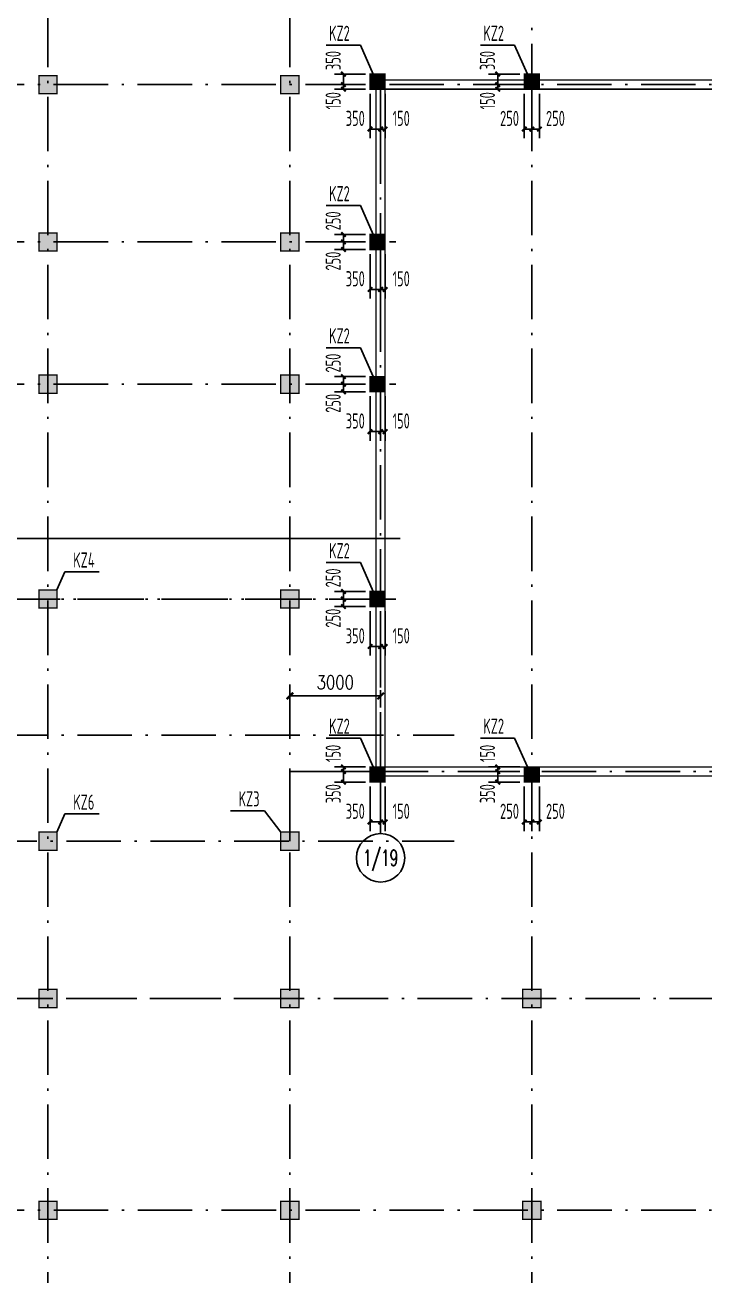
# Model space of a CAD drawing. Extents: x 2468086 to 6957054, y -3413633 to -667223.
# Drawn here: x 5025013 to 5047463, y -1218607 to -1177297 of the extents above; entities that cross this region are included whole.
import ezdxf
from ezdxf.enums import TextEntityAlignment as Align

# ---------------------------------------------------------------- set-up
doc = ezdxf.new("R2010")
doc.units = 0
doc.header["$LTSCALE"] = 100
doc.header["$MEASUREMENT"] = 0
doc.linetypes.add('2', pattern=[18.5, 12, -3, 0.5, -3])
doc.layers.get('0').update_dxf_attribs({"linetype": 'CONTINUOUS'})
doc.layers.get('DEFPOINTS').update_dxf_attribs({"linetype": 'CONTINUOUS'})
for name, color, linetype in [('AXIS', 3, 'CONTINUOUS'), ('AXIS_TEXT', 7, 'CONTINUOUS'), ('HANDRAIL', 3, 'CONTINUOUS'), ('PUB_DIM', 3, 'CONTINUOUS'), ('墙__实线', 3, 'CONTINUOUS'), ('柱', 2, 'CONTINUOUS'), ('柱填充', 43, 'CONTINUOUS'), ('柱编号', 211, 'CONTINUOUS'), ('轴线__尺寸数字', 7, 'CONTINUOUS'), ('轴线__点划线', 252, '2'), ('通风井定位', 145, 'CONTINUOUS')]:
    doc.layers.add(name, color=color, linetype=linetype)
doc.styles.add('_TCH_AXIS', font='COMPLEX', dxfattribs={"bigfont": 'GBCBIG'})
doc.styles.add('DIM_FONT', font='SIMPLEX.shx', dxfattribs={"width": 0.8})
doc.styles.add('GB', font='gbxwxt.shx', dxfattribs={"width": 0.7, "height": 500, "bigfont": 'gbhzfs.shx'})
doc.dimstyles.new('DIMN150', dxfattribs={"dimscale": 1.5, "dimtxt": 300, "dimasz": 100, "dimexe": 250, "dimexo": 300, "dimgap": 150, "dimtad": 1, "dimdec": 0, "dimzin": 0, "dimdsep": 46, "dimtxsty": 'DIM_FONT', "dimblk": 'ARCHTICK', "dimcen": 0.09, "dimclrt": 7, "dimazin": 2, "dimtfac": 1, "dimtdec": 0, "dimtix": 1, "dimtmove": 2, "dimatfit": 3, "dimfxl": 1, "dimtolj": 1, "dimtzin": 0, "dimarcsym": 0})
doc.dimstyles.new('LYSDIM1', dxfattribs={"dimtxt": 375, "dimasz": 1.5, "dimexe": 300, "dimexo": 150, "dimgap": 90, "dimtad": 1, "dimdec": 0, "dimzin": 0, "dimdsep": 46, "dimtxsty": 'GB', "dimblk1": 'JT', "dimblk2": 'JT', "dimsah": 1, "dimcen": 0, "dimclrt": 7, "dimadec": 0, "dimazin": 0, "dimtfac": 1, "dimtdec": 0, "dimtix": 1, "dimtmove": 2, "dimatfit": 3, "dimldrblk": 'JT', "dimfxl": 1, "dimtolj": 1, "dimtzin": 0, "dimarcsym": 0})

# ---------------------------------------------------------------- blocks, each defined once
blk = doc.blocks.new('_ARCHTICK')
at = {"color": 0, "const_width": 0.5}
blk.add_lwpolyline([(-0.71, -0.71), (0.71, 0.71)], dxfattribs=at)
blk = doc.blocks.new('*D2754')
at = {"layer": 'DEFPOINTS', "color": 0, "transparency": 16777216}
for p in [(5033771, -1198828), (5036771, -1198828), (5036771, -1199472)]:
    blk.add_point(p, dxfattribs=at)
at = {"layer": 'PUB_DIM', "color": 0, "lineweight": -2, "transparency": 16777216}
for p, q in [((5033771, -1199278), (5033771, -1199847)), ((5033771, -1199472), (5036771, -1199472)), ((5036771, -1199278), (5036771, -1199847))]:
    blk.add_line(p, q, dxfattribs=at)
at = {"layer": 'PUB_DIM', "color": 0, "lineweight": -2, "transparency": 16777216, "xscale": 150, "yscale": 150, "zscale": 150, "rotation": 180}
blk.add_blockref('_ARCHTICK', (5033771, -1199472), dxfattribs=at)
at = {"layer": 'PUB_DIM', "color": 0, "lineweight": -2, "transparency": 16777216, "xscale": 150, "yscale": 150, "zscale": 150}
blk.add_blockref('_ARCHTICK', (5036771, -1199472), dxfattribs=at)
at = {"layer": 'PUB_DIM', "color": 7, "transparency": 16777216, "insert": (5035271, -1199022), "char_height": 450, "attachment_point": 5, "style": 'DIM_FONT'}
blk.add_mtext('\\A1;3000', dxfattribs=at)
blk = doc.blocks.new('JT')
at = {"layer": '轴线__尺寸数字', "const_width": 45}
blk.add_lwpolyline([(-50, -50), (50, 50)], dxfattribs=at)
blk.add_lwpolyline([(-50, -50), (50, 50)], dxfattribs=at)
blk = doc.blocks.new('*D3175')
at = {"layer": 'DEFPOINTS', "color": 0, "transparency": 16777216}
for p in [(5041521, -1178918), (5040642, -1179268), (5041521, -1179268)]:
    blk.add_point(p, dxfattribs=at)
at = {"layer": '通风井定位', "color": 0, "lineweight": -2, "transparency": 16777216}
for p, q in [((5041371, -1178918), (5040342, -1178918)), ((5040642, -1178919), (5040642, -1179266)), ((5041371, -1179268), (5040342, -1179268))]:
    blk.add_line(p, q, dxfattribs=at)
at = {"layer": '通风井定位', "color": 0, "lineweight": -2, "transparency": 16777216, "xscale": 1.5, "yscale": 1.5, "zscale": 1.5}
for p, rotation in [((5040642, -1178918), 90), ((5040642, -1179268), 270)]:
    blk.add_blockref('JT', p, dxfattribs=dict(at, rotation=rotation))
at = {"layer": '通风井定位', "color": 7, "transparency": 16777216, "insert": (5040302, -1178471), "char_height": 500, "attachment_point": 5, "rotation": 90, "style": 'GB'}
blk.add_mtext('\\A1;350', dxfattribs=at)
blk = doc.blocks.new('*D3176')
at = {"layer": 'DEFPOINTS', "color": 0, "transparency": 16777216}
for p in [(5041521, -1179268), (5040642, -1179418), (5041521, -1179418)]:
    blk.add_point(p, dxfattribs=at)
at = {"layer": '通风井定位', "color": 0, "lineweight": -2, "transparency": 16777216}
for p, q in [((5041371, -1179268), (5040342, -1179268)), ((5040642, -1179266), (5040642, -1179265)), ((5040642, -1179268), (5040642, -1179418)), ((5041371, -1179418), (5040342, -1179418)), ((5040642, -1179419), (5040642, -1179421))]:
    blk.add_line(p, q, dxfattribs=at)
at = {"layer": '通风井定位', "color": 0, "lineweight": -2, "transparency": 16777216, "xscale": 1.5, "yscale": 1.5, "zscale": 1.5}
for p, rotation in [((5040642, -1179268), 270), ((5040642, -1179418), 90)]:
    blk.add_blockref('JT', p, dxfattribs=dict(at, rotation=rotation))
at = {"layer": '通风井定位', "color": 7, "transparency": 16777216, "insert": (5040302, -1179801), "char_height": 500, "attachment_point": 5, "rotation": 90, "style": 'GB'}
blk.add_mtext('\\A1;150', dxfattribs=at)
blk = doc.blocks.new('*D3177')
at = {"layer": 'DEFPOINTS', "color": 0, "transparency": 16777216}
for p in [(5041521, -1179418), (5041771, -1179418), (5041771, -1180736)]:
    blk.add_point(p, dxfattribs=at)
at = {"layer": '通风井定位', "color": 0, "lineweight": -2, "transparency": 16777216}
for p, q in [((5041521, -1179568), (5041521, -1181036)), ((5041771, -1179568), (5041771, -1181036)), ((5041522, -1180736), (5041769, -1180736))]:
    blk.add_line(p, q, dxfattribs=at)
at = {"layer": '通风井定位', "color": 0, "lineweight": -2, "transparency": 16777216, "xscale": 1.5, "yscale": 1.5, "zscale": 1.5, "rotation": 180}
blk.add_blockref('JT', (5041521, -1180736), dxfattribs=at)
at = {"layer": '通风井定位', "color": 0, "lineweight": -2, "transparency": 16777216, "xscale": 1.5, "yscale": 1.5, "zscale": 1.5}
blk.add_blockref('JT', (5041771, -1180736), dxfattribs=at)
at = {"layer": '通风井定位', "color": 7, "transparency": 16777216, "insert": (5041033, -1180383), "char_height": 500, "attachment_point": 5, "style": 'GB'}
blk.add_mtext('\\A1;250', dxfattribs=at)
blk = doc.blocks.new('*D3178')
at = {"layer": 'DEFPOINTS', "color": 0, "transparency": 16777216}
for p in [(5041771, -1179418), (5042021, -1179418), (5041771, -1180736)]:
    blk.add_point(p, dxfattribs=at)
at = {"layer": '通风井定位', "color": 0, "lineweight": -2, "transparency": 16777216}
for p, q in [((5041771, -1179568), (5041771, -1181036)), ((5042021, -1179568), (5042021, -1181036)), ((5042019, -1180736), (5041772, -1180736))]:
    blk.add_line(p, q, dxfattribs=at)
at = {"layer": '通风井定位', "color": 0, "lineweight": -2, "transparency": 16777216, "xscale": 1.5, "yscale": 1.5, "zscale": 1.5, "rotation": 180}
blk.add_blockref('JT', (5041771, -1180736), dxfattribs=at)
at = {"layer": '通风井定位', "color": 0, "lineweight": -2, "transparency": 16777216, "xscale": 1.5, "yscale": 1.5, "zscale": 1.5}
blk.add_blockref('JT', (5042021, -1180736), dxfattribs=at)
at = {"layer": '通风井定位', "color": 7, "transparency": 16777216, "insert": (5042551, -1180383), "char_height": 500, "attachment_point": 5, "style": 'GB'}
blk.add_mtext('\\A1;250', dxfattribs=at)
blk = doc.blocks.new('*D3179')
at = {"layer": 'DEFPOINTS', "color": 0, "transparency": 16777216}
for p in [(5036421, -1178918), (5035542, -1179268), (5036421, -1179268)]:
    blk.add_point(p, dxfattribs=at)
at = {"layer": '通风井定位', "color": 0, "lineweight": -2, "transparency": 16777216}
for p, q in [((5036271, -1178918), (5035242, -1178918)), ((5035542, -1178919), (5035542, -1179266)), ((5036271, -1179268), (5035242, -1179268))]:
    blk.add_line(p, q, dxfattribs=at)
at = {"layer": '通风井定位', "color": 0, "lineweight": -2, "transparency": 16777216, "xscale": 1.5, "yscale": 1.5, "zscale": 1.5}
for p, rotation in [((5035542, -1178918), 90), ((5035542, -1179268), 270)]:
    blk.add_blockref('JT', p, dxfattribs=dict(at, rotation=rotation))
at = {"layer": '通风井定位', "color": 7, "transparency": 16777216, "insert": (5035202, -1178471), "char_height": 500, "attachment_point": 5, "rotation": 90, "style": 'GB'}
blk.add_mtext('\\A1;350', dxfattribs=at)
blk = doc.blocks.new('*D3180')
at = {"layer": 'DEFPOINTS', "color": 0, "transparency": 16777216}
for p in [(5036421, -1179268), (5035542, -1179418), (5036421, -1179418)]:
    blk.add_point(p, dxfattribs=at)
at = {"layer": '通风井定位', "color": 0, "lineweight": -2, "transparency": 16777216}
for p, q in [((5036271, -1179268), (5035242, -1179268)), ((5035542, -1179266), (5035542, -1179265)), ((5035542, -1179268), (5035542, -1179418)), ((5036271, -1179418), (5035242, -1179418)), ((5035542, -1179419), (5035542, -1179421))]:
    blk.add_line(p, q, dxfattribs=at)
at = {"layer": '通风井定位', "color": 0, "lineweight": -2, "transparency": 16777216, "xscale": 1.5, "yscale": 1.5, "zscale": 1.5}
for p, rotation in [((5035542, -1179268), 270), ((5035542, -1179418), 90)]:
    blk.add_blockref('JT', p, dxfattribs=dict(at, rotation=rotation))
at = {"layer": '通风井定位', "color": 7, "transparency": 16777216, "insert": (5035202, -1179801), "char_height": 500, "attachment_point": 5, "rotation": 90, "style": 'GB'}
blk.add_mtext('\\A1;150', dxfattribs=at)
blk = doc.blocks.new('*D3181')
at = {"layer": 'DEFPOINTS', "color": 0, "transparency": 16777216}
for p in [(5036421, -1179418), (5036771, -1179418), (5036771, -1180736)]:
    blk.add_point(p, dxfattribs=at)
at = {"layer": '通风井定位', "color": 0, "lineweight": -2, "transparency": 16777216}
for p, q in [((5036421, -1179568), (5036421, -1181036)), ((5036771, -1179568), (5036771, -1181036)), ((5036422, -1180736), (5036769, -1180736))]:
    blk.add_line(p, q, dxfattribs=at)
at = {"layer": '通风井定位', "color": 0, "lineweight": -2, "transparency": 16777216, "xscale": 1.5, "yscale": 1.5, "zscale": 1.5, "rotation": 180}
blk.add_blockref('JT', (5036421, -1180736), dxfattribs=at)
at = {"layer": '通风井定位', "color": 0, "lineweight": -2, "transparency": 16777216, "xscale": 1.5, "yscale": 1.5, "zscale": 1.5}
blk.add_blockref('JT', (5036771, -1180736), dxfattribs=at)
at = {"layer": '通风井定位', "color": 7, "transparency": 16777216, "insert": (5035933, -1180383), "char_height": 500, "attachment_point": 5, "style": 'GB'}
blk.add_mtext('\\A1;350', dxfattribs=at)
blk = doc.blocks.new('*D3182')
at = {"layer": 'DEFPOINTS', "color": 0, "transparency": 16777216}
for p in [(5036771, -1179418), (5036921, -1179418), (5036771, -1180736)]:
    blk.add_point(p, dxfattribs=at)
at = {"layer": '通风井定位', "color": 0, "lineweight": -2, "transparency": 16777216}
for p, q in [((5036771, -1179568), (5036771, -1181036)), ((5036921, -1179568), (5036921, -1181036)), ((5036769, -1180736), (5036768, -1180736)), ((5036921, -1180736), (5036771, -1180736)), ((5036922, -1180736), (5036924, -1180736))]:
    blk.add_line(p, q, dxfattribs=at)
at = {"layer": '通风井定位', "color": 0, "lineweight": -2, "transparency": 16777216, "xscale": 1.5, "yscale": 1.5, "zscale": 1.5}
blk.add_blockref('JT', (5036771, -1180736), dxfattribs=at)
at = {"layer": '通风井定位', "color": 0, "lineweight": -2, "transparency": 16777216, "xscale": 1.5, "yscale": 1.5, "zscale": 1.5, "rotation": 180}
blk.add_blockref('JT', (5036921, -1180736), dxfattribs=at)
at = {"layer": '通风井定位', "color": 7, "transparency": 16777216, "insert": (5037451, -1180383), "char_height": 500, "attachment_point": 5, "style": 'GB'}
blk.add_mtext('\\A1;150', dxfattribs=at)
blk = doc.blocks.new('*D3183')
at = {"layer": 'DEFPOINTS', "color": 0, "transparency": 16777216}
for p in [(5036421, -1184218), (5035542, -1184468), (5036421, -1184468)]:
    blk.add_point(p, dxfattribs=at)
at = {"layer": '通风井定位', "color": 0, "lineweight": -2, "transparency": 16777216}
for p, q in [((5036271, -1184218), (5035242, -1184218)), ((5035542, -1184219), (5035542, -1184466)), ((5036271, -1184468), (5035242, -1184468))]:
    blk.add_line(p, q, dxfattribs=at)
at = {"layer": '通风井定位', "color": 0, "lineweight": -2, "transparency": 16777216, "xscale": 1.5, "yscale": 1.5, "zscale": 1.5}
for p, rotation in [((5035542, -1184218), 90), ((5035542, -1184468), 270)]:
    blk.add_blockref('JT', p, dxfattribs=dict(at, rotation=rotation))
at = {"layer": '通风井定位', "color": 7, "transparency": 16777216, "insert": (5035202, -1183771), "char_height": 500, "attachment_point": 5, "rotation": 90, "style": 'GB'}
blk.add_mtext('\\A1;250', dxfattribs=at)
blk = doc.blocks.new('*D3184')
at = {"layer": 'DEFPOINTS', "color": 0, "transparency": 16777216}
for p in [(5035542, -1184718), (5036421, -1184468), (5036421, -1184718)]:
    blk.add_point(p, dxfattribs=at)
at = {"layer": '通风井定位', "color": 0, "lineweight": -2, "transparency": 16777216}
for p, q in [((5036271, -1184468), (5035242, -1184468)), ((5036271, -1184718), (5035242, -1184718)), ((5035542, -1184469), (5035542, -1184716))]:
    blk.add_line(p, q, dxfattribs=at)
at = {"layer": '通风井定位', "color": 0, "lineweight": -2, "transparency": 16777216, "xscale": 1.5, "yscale": 1.5, "zscale": 1.5}
for p, rotation in [((5035542, -1184468), 90), ((5035542, -1184718), 270)]:
    blk.add_blockref('JT', p, dxfattribs=dict(at, rotation=rotation))
at = {"layer": '通风井定位', "color": 7, "transparency": 16777216, "insert": (5035202, -1185101), "char_height": 500, "attachment_point": 5, "rotation": 90, "style": 'GB'}
blk.add_mtext('\\A1;250', dxfattribs=at)
blk = doc.blocks.new('*D3185')
at = {"layer": 'DEFPOINTS', "color": 0, "transparency": 16777216}
for p in [(5036421, -1184718), (5036771, -1184718), (5036771, -1186036)]:
    blk.add_point(p, dxfattribs=at)
at = {"layer": '通风井定位', "color": 0, "lineweight": -2, "transparency": 16777216}
for p, q in [((5036421, -1184868), (5036421, -1186336)), ((5036771, -1184868), (5036771, -1186336)), ((5036422, -1186036), (5036769, -1186036))]:
    blk.add_line(p, q, dxfattribs=at)
at = {"layer": '通风井定位', "color": 0, "lineweight": -2, "transparency": 16777216, "xscale": 1.5, "yscale": 1.5, "zscale": 1.5, "rotation": 180}
blk.add_blockref('JT', (5036421, -1186036), dxfattribs=at)
at = {"layer": '通风井定位', "color": 0, "lineweight": -2, "transparency": 16777216, "xscale": 1.5, "yscale": 1.5, "zscale": 1.5}
blk.add_blockref('JT', (5036771, -1186036), dxfattribs=at)
at = {"layer": '通风井定位', "color": 7, "transparency": 16777216, "insert": (5035933, -1185683), "char_height": 500, "attachment_point": 5, "style": 'GB'}
blk.add_mtext('\\A1;350', dxfattribs=at)
blk = doc.blocks.new('*D3186')
at = {"layer": 'DEFPOINTS', "color": 0, "transparency": 16777216}
for p in [(5036771, -1184718), (5036921, -1184718), (5036771, -1186036)]:
    blk.add_point(p, dxfattribs=at)
at = {"layer": '通风井定位', "color": 0, "lineweight": -2, "transparency": 16777216}
for p, q in [((5036771, -1184868), (5036771, -1186336)), ((5036921, -1184868), (5036921, -1186336)), ((5036769, -1186036), (5036768, -1186036)), ((5036921, -1186036), (5036771, -1186036)), ((5036922, -1186036), (5036924, -1186036))]:
    blk.add_line(p, q, dxfattribs=at)
at = {"layer": '通风井定位', "color": 0, "lineweight": -2, "transparency": 16777216, "xscale": 1.5, "yscale": 1.5, "zscale": 1.5}
blk.add_blockref('JT', (5036771, -1186036), dxfattribs=at)
at = {"layer": '通风井定位', "color": 0, "lineweight": -2, "transparency": 16777216, "xscale": 1.5, "yscale": 1.5, "zscale": 1.5, "rotation": 180}
blk.add_blockref('JT', (5036921, -1186036), dxfattribs=at)
at = {"layer": '通风井定位', "color": 7, "transparency": 16777216, "insert": (5037451, -1185683), "char_height": 500, "attachment_point": 5, "style": 'GB'}
blk.add_mtext('\\A1;150', dxfattribs=at)
blk = doc.blocks.new('*D3187')
at = {"layer": 'DEFPOINTS', "color": 0, "transparency": 16777216}
for p in [(5035542, -1189168), (5036421, -1188918), (5036421, -1189168)]:
    blk.add_point(p, dxfattribs=at)
at = {"layer": '通风井定位', "color": 0, "lineweight": -2, "transparency": 16777216}
for p, q in [((5036271, -1188918), (5035242, -1188918)), ((5036271, -1189168), (5035242, -1189168)), ((5035542, -1188919), (5035542, -1189166))]:
    blk.add_line(p, q, dxfattribs=at)
at = {"layer": '通风井定位', "color": 0, "lineweight": -2, "transparency": 16777216, "xscale": 1.5, "yscale": 1.5, "zscale": 1.5}
for p, rotation in [((5035542, -1188918), 90), ((5035542, -1189168), 270)]:
    blk.add_blockref('JT', p, dxfattribs=dict(at, rotation=rotation))
at = {"layer": '通风井定位', "color": 7, "transparency": 16777216, "insert": (5035202, -1188471), "char_height": 500, "attachment_point": 5, "rotation": 90, "style": 'GB'}
blk.add_mtext('\\A1;250', dxfattribs=at)
blk = doc.blocks.new('*D3188')
at = {"layer": 'DEFPOINTS', "color": 0, "transparency": 16777216}
for p in [(5036421, -1189168), (5035542, -1189418), (5036421, -1189418)]:
    blk.add_point(p, dxfattribs=at)
at = {"layer": '通风井定位', "color": 0, "lineweight": -2, "transparency": 16777216}
for p, q in [((5036271, -1189168), (5035242, -1189168)), ((5035542, -1189169), (5035542, -1189416)), ((5036271, -1189418), (5035242, -1189418))]:
    blk.add_line(p, q, dxfattribs=at)
at = {"layer": '通风井定位', "color": 0, "lineweight": -2, "transparency": 16777216, "xscale": 1.5, "yscale": 1.5, "zscale": 1.5}
for p, rotation in [((5035542, -1189168), 90), ((5035542, -1189418), 270)]:
    blk.add_blockref('JT', p, dxfattribs=dict(at, rotation=rotation))
at = {"layer": '通风井定位', "color": 7, "transparency": 16777216, "insert": (5035202, -1189801), "char_height": 500, "attachment_point": 5, "rotation": 90, "style": 'GB'}
blk.add_mtext('\\A1;250', dxfattribs=at)
blk = doc.blocks.new('*D3189')
at = {"layer": 'DEFPOINTS', "color": 0, "transparency": 16777216}
for p in [(5036421, -1189418), (5036771, -1189418), (5036771, -1190736)]:
    blk.add_point(p, dxfattribs=at)
at = {"layer": '通风井定位', "color": 0, "lineweight": -2, "transparency": 16777216}
for p, q in [((5036421, -1189568), (5036421, -1191036)), ((5036771, -1189568), (5036771, -1191036)), ((5036422, -1190736), (5036769, -1190736))]:
    blk.add_line(p, q, dxfattribs=at)
at = {"layer": '通风井定位', "color": 0, "lineweight": -2, "transparency": 16777216, "xscale": 1.5, "yscale": 1.5, "zscale": 1.5, "rotation": 180}
blk.add_blockref('JT', (5036421, -1190736), dxfattribs=at)
at = {"layer": '通风井定位', "color": 0, "lineweight": -2, "transparency": 16777216, "xscale": 1.5, "yscale": 1.5, "zscale": 1.5}
blk.add_blockref('JT', (5036771, -1190736), dxfattribs=at)
at = {"layer": '通风井定位', "color": 7, "transparency": 16777216, "insert": (5035933, -1190383), "char_height": 500, "attachment_point": 5, "style": 'GB'}
blk.add_mtext('\\A1;350', dxfattribs=at)
blk = doc.blocks.new('*D3190')
at = {"layer": 'DEFPOINTS', "color": 0, "transparency": 16777216}
for p in [(5036771, -1189418), (5036921, -1189418), (5036771, -1190736)]:
    blk.add_point(p, dxfattribs=at)
at = {"layer": '通风井定位', "color": 0, "lineweight": -2, "transparency": 16777216}
for p, q in [((5036771, -1189568), (5036771, -1191036)), ((5036921, -1189568), (5036921, -1191036)), ((5036769, -1190736), (5036768, -1190736)), ((5036921, -1190736), (5036771, -1190736)), ((5036922, -1190736), (5036924, -1190736))]:
    blk.add_line(p, q, dxfattribs=at)
at = {"layer": '通风井定位', "color": 0, "lineweight": -2, "transparency": 16777216, "xscale": 1.5, "yscale": 1.5, "zscale": 1.5}
blk.add_blockref('JT', (5036771, -1190736), dxfattribs=at)
at = {"layer": '通风井定位', "color": 0, "lineweight": -2, "transparency": 16777216, "xscale": 1.5, "yscale": 1.5, "zscale": 1.5, "rotation": 180}
blk.add_blockref('JT', (5036921, -1190736), dxfattribs=at)
at = {"layer": '通风井定位', "color": 7, "transparency": 16777216, "insert": (5037451, -1190383), "char_height": 500, "attachment_point": 5, "style": 'GB'}
blk.add_mtext('\\A1;150', dxfattribs=at)
blk = doc.blocks.new('*D3191')
at = {"layer": 'DEFPOINTS', "color": 0, "transparency": 16777216}
for p in [(5035542, -1196268), (5036421, -1196018), (5036421, -1196268)]:
    blk.add_point(p, dxfattribs=at)
at = {"layer": '通风井定位', "color": 0, "lineweight": -2, "transparency": 16777216}
for p, q in [((5036271, -1196018), (5035242, -1196018)), ((5036271, -1196268), (5035242, -1196268)), ((5035542, -1196019), (5035542, -1196266))]:
    blk.add_line(p, q, dxfattribs=at)
at = {"layer": '通风井定位', "color": 0, "lineweight": -2, "transparency": 16777216, "xscale": 1.5, "yscale": 1.5, "zscale": 1.5}
for p, rotation in [((5035542, -1196018), 90), ((5035542, -1196268), 270)]:
    blk.add_blockref('JT', p, dxfattribs=dict(at, rotation=rotation))
at = {"layer": '通风井定位', "color": 7, "transparency": 16777216, "insert": (5035202, -1195571), "char_height": 500, "attachment_point": 5, "rotation": 90, "style": 'GB'}
blk.add_mtext('\\A1;250', dxfattribs=at)
blk = doc.blocks.new('*D3192')
at = {"layer": 'DEFPOINTS', "color": 0, "transparency": 16777216}
for p in [(5036421, -1196268), (5035542, -1196518), (5036421, -1196518)]:
    blk.add_point(p, dxfattribs=at)
at = {"layer": '通风井定位', "color": 0, "lineweight": -2, "transparency": 16777216}
for p, q in [((5036271, -1196268), (5035242, -1196268)), ((5035542, -1196269), (5035542, -1196516)), ((5036271, -1196518), (5035242, -1196518))]:
    blk.add_line(p, q, dxfattribs=at)
at = {"layer": '通风井定位', "color": 0, "lineweight": -2, "transparency": 16777216, "xscale": 1.5, "yscale": 1.5, "zscale": 1.5}
for p, rotation in [((5035542, -1196268), 90), ((5035542, -1196518), 270)]:
    blk.add_blockref('JT', p, dxfattribs=dict(at, rotation=rotation))
at = {"layer": '通风井定位', "color": 7, "transparency": 16777216, "insert": (5035202, -1196901), "char_height": 500, "attachment_point": 5, "rotation": 90, "style": 'GB'}
blk.add_mtext('\\A1;250', dxfattribs=at)
blk = doc.blocks.new('*D3193')
at = {"layer": 'DEFPOINTS', "color": 0, "transparency": 16777216}
for p in [(5036421, -1196518), (5036771, -1196518), (5036771, -1197836)]:
    blk.add_point(p, dxfattribs=at)
at = {"layer": '通风井定位', "color": 0, "lineweight": -2, "transparency": 16777216}
for p, q in [((5036421, -1196668), (5036421, -1198136)), ((5036771, -1196668), (5036771, -1198136)), ((5036422, -1197836), (5036769, -1197836))]:
    blk.add_line(p, q, dxfattribs=at)
at = {"layer": '通风井定位', "color": 0, "lineweight": -2, "transparency": 16777216, "xscale": 1.5, "yscale": 1.5, "zscale": 1.5, "rotation": 180}
blk.add_blockref('JT', (5036421, -1197836), dxfattribs=at)
at = {"layer": '通风井定位', "color": 0, "lineweight": -2, "transparency": 16777216, "xscale": 1.5, "yscale": 1.5, "zscale": 1.5}
blk.add_blockref('JT', (5036771, -1197836), dxfattribs=at)
at = {"layer": '通风井定位', "color": 7, "transparency": 16777216, "insert": (5035933, -1197483), "char_height": 500, "attachment_point": 5, "style": 'GB'}
blk.add_mtext('\\A1;350', dxfattribs=at)
blk = doc.blocks.new('*D3194')
at = {"layer": 'DEFPOINTS', "color": 0, "transparency": 16777216}
for p in [(5036771, -1196518), (5036921, -1196518), (5036771, -1197836)]:
    blk.add_point(p, dxfattribs=at)
at = {"layer": '通风井定位', "color": 0, "lineweight": -2, "transparency": 16777216}
for p, q in [((5036771, -1196668), (5036771, -1198136)), ((5036921, -1196668), (5036921, -1198136)), ((5036769, -1197836), (5036768, -1197836)), ((5036921, -1197836), (5036771, -1197836)), ((5036922, -1197836), (5036924, -1197836))]:
    blk.add_line(p, q, dxfattribs=at)
at = {"layer": '通风井定位', "color": 0, "lineweight": -2, "transparency": 16777216, "xscale": 1.5, "yscale": 1.5, "zscale": 1.5}
blk.add_blockref('JT', (5036771, -1197836), dxfattribs=at)
at = {"layer": '通风井定位', "color": 0, "lineweight": -2, "transparency": 16777216, "xscale": 1.5, "yscale": 1.5, "zscale": 1.5, "rotation": 180}
blk.add_blockref('JT', (5036921, -1197836), dxfattribs=at)
at = {"layer": '通风井定位', "color": 7, "transparency": 16777216, "insert": (5037451, -1197483), "char_height": 500, "attachment_point": 5, "style": 'GB'}
blk.add_mtext('\\A1;150', dxfattribs=at)
blk = doc.blocks.new('*D3195')
at = {"layer": 'DEFPOINTS', "color": 0, "transparency": 16777216}
for p in [(5040642, -1201968), (5041521, -1201818), (5041521, -1201968)]:
    blk.add_point(p, dxfattribs=at)
at = {"layer": '通风井定位', "color": 0, "lineweight": -2, "transparency": 16777216}
for p, q in [((5041371, -1201818), (5040342, -1201818)), ((5041371, -1201968), (5040342, -1201968)), ((5040642, -1201816), (5040642, -1201815)), ((5040642, -1201818), (5040642, -1201968)), ((5040642, -1201969), (5040642, -1201971))]:
    blk.add_line(p, q, dxfattribs=at)
at = {"layer": '通风井定位', "color": 0, "lineweight": -2, "transparency": 16777216, "xscale": 1.5, "yscale": 1.5, "zscale": 1.5}
for p, rotation in [((5040642, -1201818), 270), ((5040642, -1201968), 90)]:
    blk.add_blockref('JT', p, dxfattribs=dict(at, rotation=rotation))
at = {"layer": '通风井定位', "color": 7, "transparency": 16777216, "insert": (5040302, -1201370), "char_height": 500, "attachment_point": 5, "rotation": 90, "style": 'GB'}
blk.add_mtext('\\A1;150', dxfattribs=at)
blk = doc.blocks.new('*D3196')
at = {"layer": 'DEFPOINTS', "color": 0, "transparency": 16777216}
for p in [(5041521, -1201968), (5040642, -1202318), (5041521, -1202318)]:
    blk.add_point(p, dxfattribs=at)
at = {"layer": '通风井定位', "color": 0, "lineweight": -2, "transparency": 16777216}
for p, q in [((5041371, -1201968), (5040342, -1201968)), ((5040642, -1201969), (5040642, -1202316)), ((5041371, -1202318), (5040342, -1202318))]:
    blk.add_line(p, q, dxfattribs=at)
at = {"layer": '通风井定位', "color": 0, "lineweight": -2, "transparency": 16777216, "xscale": 1.5, "yscale": 1.5, "zscale": 1.5}
for p, rotation in [((5040642, -1201968), 90), ((5040642, -1202318), 270)]:
    blk.add_blockref('JT', p, dxfattribs=dict(at, rotation=rotation))
at = {"layer": '通风井定位', "color": 7, "transparency": 16777216, "insert": (5040302, -1202701), "char_height": 500, "attachment_point": 5, "rotation": 90, "style": 'GB'}
blk.add_mtext('\\A1;350', dxfattribs=at)
blk = doc.blocks.new('*D3197')
at = {"layer": 'DEFPOINTS', "color": 0, "transparency": 16777216}
for p in [(5041521, -1202318), (5041771, -1202318), (5041771, -1203636)]:
    blk.add_point(p, dxfattribs=at)
at = {"layer": '通风井定位', "color": 0, "lineweight": -2, "transparency": 16777216}
for p, q in [((5041521, -1202468), (5041521, -1203936)), ((5041771, -1202468), (5041771, -1203936)), ((5041522, -1203636), (5041769, -1203636))]:
    blk.add_line(p, q, dxfattribs=at)
at = {"layer": '通风井定位', "color": 0, "lineweight": -2, "transparency": 16777216, "xscale": 1.5, "yscale": 1.5, "zscale": 1.5, "rotation": 180}
blk.add_blockref('JT', (5041521, -1203636), dxfattribs=at)
at = {"layer": '通风井定位', "color": 0, "lineweight": -2, "transparency": 16777216, "xscale": 1.5, "yscale": 1.5, "zscale": 1.5}
blk.add_blockref('JT', (5041771, -1203636), dxfattribs=at)
at = {"layer": '通风井定位', "color": 7, "transparency": 16777216, "insert": (5041033, -1203282), "char_height": 500, "attachment_point": 5, "style": 'GB'}
blk.add_mtext('\\A1;250', dxfattribs=at)
blk = doc.blocks.new('*D3198')
at = {"layer": 'DEFPOINTS', "color": 0, "transparency": 16777216}
for p in [(5041771, -1202318), (5042021, -1202318), (5041771, -1203636)]:
    blk.add_point(p, dxfattribs=at)
at = {"layer": '通风井定位', "color": 0, "lineweight": -2, "transparency": 16777216}
for p, q in [((5041771, -1202468), (5041771, -1203936)), ((5042021, -1202468), (5042021, -1203936)), ((5042019, -1203636), (5041772, -1203636))]:
    blk.add_line(p, q, dxfattribs=at)
at = {"layer": '通风井定位', "color": 0, "lineweight": -2, "transparency": 16777216, "xscale": 1.5, "yscale": 1.5, "zscale": 1.5, "rotation": 180}
blk.add_blockref('JT', (5041771, -1203636), dxfattribs=at)
at = {"layer": '通风井定位', "color": 0, "lineweight": -2, "transparency": 16777216, "xscale": 1.5, "yscale": 1.5, "zscale": 1.5}
blk.add_blockref('JT', (5042021, -1203636), dxfattribs=at)
at = {"layer": '通风井定位', "color": 7, "transparency": 16777216, "insert": (5042551, -1203282), "char_height": 500, "attachment_point": 5, "style": 'GB'}
blk.add_mtext('\\A1;250', dxfattribs=at)
blk = doc.blocks.new('*D3199')
at = {"layer": 'DEFPOINTS', "color": 0, "transparency": 16777216}
for p in [(5035542, -1201968), (5036421, -1201818), (5036421, -1201968)]:
    blk.add_point(p, dxfattribs=at)
at = {"layer": '通风井定位', "color": 0, "lineweight": -2, "transparency": 16777216}
for p, q in [((5036271, -1201818), (5035242, -1201818)), ((5036271, -1201968), (5035242, -1201968)), ((5035542, -1201816), (5035542, -1201815)), ((5035542, -1201818), (5035542, -1201968)), ((5035542, -1201969), (5035542, -1201971))]:
    blk.add_line(p, q, dxfattribs=at)
at = {"layer": '通风井定位', "color": 0, "lineweight": -2, "transparency": 16777216, "xscale": 1.5, "yscale": 1.5, "zscale": 1.5}
for p, rotation in [((5035542, -1201818), 270), ((5035542, -1201968), 90)]:
    blk.add_blockref('JT', p, dxfattribs=dict(at, rotation=rotation))
at = {"layer": '通风井定位', "color": 7, "transparency": 16777216, "insert": (5035202, -1201370), "char_height": 500, "attachment_point": 5, "rotation": 90, "style": 'GB'}
blk.add_mtext('\\A1;150', dxfattribs=at)
blk = doc.blocks.new('*D3200')
at = {"layer": 'DEFPOINTS', "color": 0, "transparency": 16777216}
for p in [(5036421, -1201968), (5035542, -1202318), (5036421, -1202318)]:
    blk.add_point(p, dxfattribs=at)
at = {"layer": '通风井定位', "color": 0, "lineweight": -2, "transparency": 16777216}
for p, q in [((5036271, -1201968), (5035242, -1201968)), ((5035542, -1201969), (5035542, -1202316)), ((5036271, -1202318), (5035242, -1202318))]:
    blk.add_line(p, q, dxfattribs=at)
at = {"layer": '通风井定位', "color": 0, "lineweight": -2, "transparency": 16777216, "xscale": 1.5, "yscale": 1.5, "zscale": 1.5}
for p, rotation in [((5035542, -1201968), 90), ((5035542, -1202318), 270)]:
    blk.add_blockref('JT', p, dxfattribs=dict(at, rotation=rotation))
at = {"layer": '通风井定位', "color": 7, "transparency": 16777216, "insert": (5035202, -1202701), "char_height": 500, "attachment_point": 5, "rotation": 90, "style": 'GB'}
blk.add_mtext('\\A1;350', dxfattribs=at)
blk = doc.blocks.new('*D3201')
at = {"layer": 'DEFPOINTS', "color": 0, "transparency": 16777216}
for p in [(5036421, -1202318), (5036771, -1202318), (5036771, -1203636)]:
    blk.add_point(p, dxfattribs=at)
at = {"layer": '通风井定位', "color": 0, "lineweight": -2, "transparency": 16777216}
for p, q in [((5036421, -1202468), (5036421, -1203936)), ((5036771, -1202468), (5036771, -1203936)), ((5036422, -1203636), (5036769, -1203636))]:
    blk.add_line(p, q, dxfattribs=at)
at = {"layer": '通风井定位', "color": 0, "lineweight": -2, "transparency": 16777216, "xscale": 1.5, "yscale": 1.5, "zscale": 1.5, "rotation": 180}
blk.add_blockref('JT', (5036421, -1203636), dxfattribs=at)
at = {"layer": '通风井定位', "color": 0, "lineweight": -2, "transparency": 16777216, "xscale": 1.5, "yscale": 1.5, "zscale": 1.5}
blk.add_blockref('JT', (5036771, -1203636), dxfattribs=at)
at = {"layer": '通风井定位', "color": 7, "transparency": 16777216, "insert": (5035933, -1203282), "char_height": 500, "attachment_point": 5, "style": 'GB'}
blk.add_mtext('\\A1;350', dxfattribs=at)
blk = doc.blocks.new('*D3202')
at = {"layer": 'DEFPOINTS', "color": 0, "transparency": 16777216}
for p in [(5036771, -1202318), (5036921, -1202318), (5036771, -1203636)]:
    blk.add_point(p, dxfattribs=at)
at = {"layer": '通风井定位', "color": 0, "lineweight": -2, "transparency": 16777216}
for p, q in [((5036771, -1202468), (5036771, -1203936)), ((5036921, -1202468), (5036921, -1203936)), ((5036769, -1203636), (5036768, -1203636)), ((5036921, -1203636), (5036771, -1203636)), ((5036922, -1203636), (5036924, -1203636))]:
    blk.add_line(p, q, dxfattribs=at)
at = {"layer": '通风井定位', "color": 0, "lineweight": -2, "transparency": 16777216, "xscale": 1.5, "yscale": 1.5, "zscale": 1.5}
blk.add_blockref('JT', (5036771, -1203636), dxfattribs=at)
at = {"layer": '通风井定位', "color": 0, "lineweight": -2, "transparency": 16777216, "xscale": 1.5, "yscale": 1.5, "zscale": 1.5, "rotation": 180}
blk.add_blockref('JT', (5036921, -1203636), dxfattribs=at)
at = {"layer": '通风井定位', "color": 7, "transparency": 16777216, "insert": (5037451, -1203282), "char_height": 500, "attachment_point": 5, "style": 'GB'}
blk.add_mtext('\\A1;150', dxfattribs=at)

msp = doc.modelspace()

# ---------------------------------------------------------------- hatches: boundary and pattern name
at = {"layer": '柱填充'}
for points in [[(5025470.8, -1178967.8), (5025470.8, -1179567.8), (5026070.8, -1179567.8), (5026070.8, -1178967.8)], [(5033470.8, -1178967.8), (5033470.8, -1179567.8), (5034070.8, -1179567.8), (5034070.8, -1178967.8)], [(5036420.8, -1178917.8), (5036420.8, -1179417.8), (5036920.8, -1179417.8), (5036920.8, -1178917.8)], [(5041520.8, -1178917.8), (5041520.8, -1179417.8), (5042020.8, -1179417.8), (5042020.8, -1178917.8)], [(5025470.8, -1184167.8), (5025470.8, -1184767.8), (5026070.8, -1184767.8), (5026070.8, -1184167.8)], [(5033470.8, -1184167.8), (5033470.8, -1184767.8), (5034070.8, -1184767.8), (5034070.8, -1184167.8)], [(5036420.8, -1184217.8), (5036420.8, -1184717.8), (5036920.8, -1184717.8), (5036920.8, -1184217.8)], [(5025470.8, -1188867.8), (5025470.8, -1189467.8), (5026070.8, -1189467.8), (5026070.8, -1188867.8)], [(5033470.8, -1188867.8), (5033470.8, -1189467.8), (5034070.8, -1189467.8), (5034070.8, -1188867.8)], [(5036420.8, -1188917.8), (5036420.8, -1189417.8), (5036920.8, -1189417.8), (5036920.8, -1188917.8)], [(5025470.8, -1195967.8), (5025470.8, -1196567.8), (5026070.8, -1196567.8), (5026070.8, -1195967.8)], [(5033470.8, -1195967.8), (5033470.8, -1196567.8), (5034070.8, -1196567.8), (5034070.8, -1195967.8)], [(5033470.8, -1195967.8), (5033470.8, -1196567.8), (5034070.8, -1196567.8), (5034070.8, -1195967.8)], [(5036420.8, -1196017.8), (5036420.8, -1196517.8), (5036920.8, -1196517.8), (5036920.8, -1196017.8)], [(5036420.8, -1201817.6), (5036420.8, -1202317.6), (5036920.8, -1202317.6), (5036920.8, -1201817.6)], [(5041520.8, -1201817.6), (5041520.8, -1202317.6), (5042020.8, -1202317.6), (5042020.8, -1201817.6)], [(5025470.8, -1203967.8), (5025470.8, -1204567.8), (5026070.8, -1204567.8), (5026070.8, -1203967.8)], [(5033470.8, -1203967.8), (5033470.8, -1204567.8), (5034070.8, -1204567.8), (5034070.8, -1203967.8)], [(5025470.8, -1209167.6), (5025470.8, -1209767.6), (5026070.8, -1209767.6), (5026070.8, -1209167.6)], [(5033470.8, -1209167.6), (5033470.8, -1209767.6), (5034070.8, -1209767.6), (5034070.8, -1209167.6)], [(5041470.8, -1209167.6), (5041470.8, -1209767.6), (5042070.8, -1209767.6), (5042070.8, -1209167.6)], [(5025470.8, -1216167.6), (5025470.8, -1216767.6), (5026070.8, -1216767.6), (5026070.8, -1216167.6)], [(5033470.8, -1216167.6), (5033470.8, -1216767.6), (5034070.8, -1216767.6), (5034070.8, -1216167.6)], [(5041470.8, -1216167.6), (5041470.8, -1216767.6), (5042070.8, -1216767.6), (5042070.8, -1216167.6)]]:
    msp.add_hatch(color=256, dxfattribs=at).paths.add_polyline_path(points)

# ---------------------------------------------------------------- linework, layer by layer
at = {"layer": 'AXIS'}
msp.add_line((5036770.8, -1200003.9), (5036770.8, -1204021.4), dxfattribs=at)
msp.add_circle((5036770.8, -1204821.4), 800, dxfattribs=at)
at = {"layer": 'HANDRAIL', "ltscale": 500}
for p, q in [((5017770.8, -1194267.8), (5036785.7, -1194267.8)), ((5036620.8, -1194267.8), (5017770.8, -1194267.8)), ((5037420.8, -1194267.8), (5017770.8, -1194267.8)), ((5036785.7, -1194267.8), (5036770.8, -1194267.8)), ((5036785.7, -1194267.8), (5036770.8, -1194267.8)), ((5033770.8, -1204267.8), (5033770.8, -1201967.7)), ((5033770.8, -1201967.7), (5036785.7, -1201967.7)), ((5033770.8, -1204267.8), (5033770.8, -1201967.7)), ((5033770.8, -1201967.7), (5036785.7, -1201967.7)), ((5033770.8, -1204267.8), (5033770.8, -1201967.7)), ((5033770.8, -1201967.7), (5036785.7, -1201967.7))]:
    msp.add_line(p, q, dxfattribs=at)
at = {"layer": '墙__实线', "color": 94, "const_width": 45}
for points in [[(5036620.8, -1184217.8), (5036620.8, -1179417.8)], [(5036920.8, -1179117.8), (5041520.8, -1179117.8)], [(5036920.8, -1179417.8), (5041520.8, -1179417.8)], [(5036920.8, -1184217.8), (5036920.8, -1179417.8)], [(5042020.8, -1179117.8), (5049770.8, -1179117.8)], [(5042020.8, -1179417.8), (5048435.6, -1179417.8)], [(5036620.8, -1188917.8), (5036620.8, -1184717.8)], [(5036920.8, -1188917.8), (5036920.8, -1184717.8)], [(5036620.8, -1196017.8), (5036620.8, -1189417.8)], [(5036920.8, -1196017.8), (5036920.8, -1189417.8)], [(5036620.8, -1201817.6), (5036620.8, -1196517.8)], [(5036920.8, -1201817.6), (5036920.8, -1196517.8)], [(5036920.8, -1201817.6), (5041520.8, -1201817.6)], [(5036920.8, -1202117.6), (5041520.8, -1202117.6)], [(5042020.8, -1201817.6), (5049520.8, -1201817.6)], [(5042020.8, -1202117.6), (5049520.8, -1202117.6)]]:
    msp.add_lwpolyline(points, dxfattribs=at)
at = {"layer": '柱', "const_width": 45}
for points in [[(5025470.8, -1178967.8), (5025470.8, -1179567.8), (5026070.8, -1179567.8), (5026070.8, -1178967.8), (5025470.8, -1178967.8)], [(5033470.8, -1178967.8), (5033470.8, -1179567.8), (5034070.8, -1179567.8), (5034070.8, -1178967.8), (5033470.8, -1178967.8)], [(5036420.8, -1178917.8), (5036420.8, -1179417.8), (5036920.8, -1179417.8), (5036920.8, -1178917.8), (5036420.8, -1178917.8)], [(5041520.8, -1178917.8), (5041520.8, -1179417.8), (5042020.8, -1179417.8), (5042020.8, -1178917.8), (5041520.8, -1178917.8)], [(5025470.8, -1184167.8), (5025470.8, -1184767.8), (5026070.8, -1184767.8), (5026070.8, -1184167.8), (5025470.8, -1184167.8)], [(5033470.8, -1184167.8), (5033470.8, -1184767.8), (5034070.8, -1184767.8), (5034070.8, -1184167.8), (5033470.8, -1184167.8)], [(5036420.8, -1184217.8), (5036420.8, -1184717.8), (5036920.8, -1184717.8), (5036920.8, -1184217.8), (5036420.8, -1184217.8)], [(5025470.8, -1188867.8), (5025470.8, -1189467.8), (5026070.8, -1189467.8), (5026070.8, -1188867.8), (5025470.8, -1188867.8)], [(5033470.8, -1188867.8), (5033470.8, -1189467.8), (5034070.8, -1189467.8), (5034070.8, -1188867.8), (5033470.8, -1188867.8)], [(5036420.8, -1188917.8), (5036420.8, -1189417.8), (5036920.8, -1189417.8), (5036920.8, -1188917.8), (5036420.8, -1188917.8)], [(5025470.8, -1195967.8), (5025470.8, -1196567.8), (5026070.8, -1196567.8), (5026070.8, -1195967.8), (5025470.8, -1195967.8)], [(5033470.8, -1195967.8), (5033470.8, -1196567.8), (5034070.8, -1196567.8), (5034070.8, -1195967.8), (5033470.8, -1195967.8)], [(5033470.8, -1195967.8), (5033470.8, -1196567.8), (5034070.8, -1196567.8), (5034070.8, -1195967.8), (5033470.8, -1195967.8)], [(5036420.8, -1196017.8), (5036420.8, -1196517.8), (5036920.8, -1196517.8), (5036920.8, -1196017.8), (5036420.8, -1196017.8)], [(5036420.8, -1201817.6), (5036420.8, -1202317.6), (5036920.8, -1202317.6), (5036920.8, -1201817.6), (5036420.8, -1201817.6)], [(5041520.8, -1201817.6), (5041520.8, -1202317.6), (5042020.8, -1202317.6), (5042020.8, -1201817.6), (5041520.8, -1201817.6)], [(5025470.8, -1203967.8), (5025470.8, -1204567.8), (5026070.8, -1204567.8), (5026070.8, -1203967.8), (5025470.8, -1203967.8)], [(5033470.8, -1203967.8), (5033470.8, -1204567.8), (5034070.8, -1204567.8), (5034070.8, -1203967.8), (5033470.8, -1203967.8)], [(5025470.8, -1209167.6), (5025470.8, -1209767.6), (5026070.8, -1209767.6), (5026070.8, -1209167.6), (5025470.8, -1209167.6)], [(5033470.8, -1209167.6), (5033470.8, -1209767.6), (5034070.8, -1209767.6), (5034070.8, -1209167.6), (5033470.8, -1209167.6)], [(5041470.8, -1209167.6), (5041470.8, -1209767.6), (5042070.8, -1209767.6), (5042070.8, -1209167.6), (5041470.8, -1209167.6)], [(5025470.8, -1216167.6), (5025470.8, -1216767.6), (5026070.8, -1216767.6), (5026070.8, -1216167.6), (5025470.8, -1216167.6)], [(5033470.8, -1216167.6), (5033470.8, -1216767.6), (5034070.8, -1216767.6), (5034070.8, -1216167.6), (5033470.8, -1216167.6)], [(5041470.8, -1216167.6), (5041470.8, -1216767.6), (5042070.8, -1216767.6), (5042070.8, -1216167.6), (5041470.8, -1216167.6)]]:
    msp.add_lwpolyline(points, dxfattribs=at)
at = {"layer": '柱编号'}
for p, q in [((5036100.7, -1177963.5), (5034968.5, -1177963.5)), ((5036523.4, -1178917.8), (5036100.7, -1177963.5)), ((5041200.7, -1177963.5), (5040068.5, -1177963.5)), ((5041623.4, -1178917.8), (5041200.7, -1177963.5)), ((5036100.7, -1183263.5), (5034968.5, -1183263.5)), ((5036523.4, -1184217.8), (5036100.7, -1183263.5)), ((5036100.7, -1187963.5), (5034968.5, -1187963.5)), ((5036523.4, -1188917.8), (5036100.7, -1187963.5)), ((5036100.7, -1195063.5), (5034968.5, -1195063.5)), ((5036523.4, -1196017.8), (5036100.7, -1195063.5)), ((5026070.8, -1195967.8), (5026334.9, -1195371.6)), ((5026334.9, -1195371.6), (5027467.1, -1195371.6)), ((5036100.7, -1200863.3), (5034968.5, -1200863.3)), ((5036523.4, -1201817.6), (5036100.7, -1200863.3)), ((5041200.7, -1200863.3), (5040068.5, -1200863.3)), ((5041623.4, -1201817.6), (5041200.7, -1200863.3)), ((5031802.3, -1203265.1), (5032934.5, -1203265.1)), ((5032934.5, -1203265.1), (5033470.8, -1203967.8)), ((5026070.8, -1203967.8), (5026334.9, -1203371.6)), ((5026334.9, -1203371.6), (5027467.1, -1203371.6))]:
    msp.add_line(p, q, dxfattribs=at)
at = {"layer": '轴线__点划线', "ltscale": 1.5}
for p, q in [((5041770.8, -1179717.9), (5041770.8, -1131267.8)), ((5025770.8, -1236967.6), (5025770.8, -1156267.8)), ((5033770.8, -1236967.6), (5033770.8, -1156267.8)), ((4923285.1, -1179267.8), (5210016.5, -1179267.8)), ((5036770.8, -1201967.6), (5036770.8, -1179267.8)), ((5041770.8, -1236967.6), (5041770.8, -1179267.8)), ((4923285.1, -1184467.8), (5037270.8, -1184467.8)), ((4923285.1, -1189167.8), (5037270.8, -1189167.8)), ((5037270.8, -1196267.8), (4923285.1, -1196267.8)), ((5001770.8, -1196267.8), (5037270.8, -1196267.8)), ((5001770.8, -1200767.8), (5039204.7, -1200767.8)), ((5033770.8, -1201967.6), (5210016.5, -1201967.6)), ((4926484, -1204267.8), (5039204.7, -1204267.8)), ((4926484, -1209467.6), (5033770.8, -1209467.6)), ((4929770.8, -1209467.6), (5210016.5, -1209467.6)), ((4923288.4, -1216467.6), (5210016.5, -1216467.6))]:
    msp.add_line(p, q, dxfattribs=at)

# ---------------------------------------------------------------- texts
at = {"layer": 'AXIS_TEXT', "style": '_TCH_AXIS', "width": 0.715909}
msp.add_text('1/19', height=519.86, dxfattribs=at).set_placement((5036186, -1205081.3), (5037355.6, -1205081.3), align=Align.FIT)
at = {"layer": '柱编号', "style": 'GB', "width": 0.7}
for s, p in [('KZ2', (5035066.7, -1177820.2)), ('KZ2', (5040166.7, -1177820.2)), ('KZ2', (5035066.7, -1183120.2)), ('KZ2', (5035066.7, -1187820.2)), ('KZ2', (5035066.7, -1194920.2)), ('KZ4', (5026608.1, -1195228.2)), ('KZ2', (5035066.7, -1200720)), ('KZ2', (5040166.7, -1200720)), ('KZ6', (5026608.1, -1203228.3)), ('KZ3', (5032075.5, -1203121.7))]:
    msp.add_text(s, height=500, dxfattribs=at).set_placement(p)

# ---------------------------------------------------------------- dimensions: what is measured, and where the dimension line sits
at = {"layer": 'PUB_DIM'}
dim = msp.add_aligned_dim(p1=(5033770.8, -1198828.3), p2=(5036770.8, -1198828.3), distance=-644.1, dimstyle='DIMN150', dxfattribs=at)
dim.commit()
dim.dimension.update_dxf_attribs({"geometry": '*D2754', "text_midpoint": (5035270.8, -1199022.4)})
at = {"layer": '通风井定位'}
for base, p1, p2, picture, middle in [((5035541.7, -1179267.8), (5036420.8, -1178917.8), (5036420.8, -1179267.8), '*D3179', (5035201.6, -1178470.6)), ((5040641.7, -1179267.8), (5041520.8, -1178917.8), (5041520.8, -1179267.8), '*D3175', (5040301.6, -1178470.6)), ((5035541.7, -1179417.8), (5036420.8, -1179267.8), (5036420.8, -1179417.8), '*D3180', (5035201.6, -1179801.3)), ((5040641.7, -1179417.8), (5041520.8, -1179267.8), (5041520.8, -1179417.8), '*D3176', (5040301.6, -1179801.3)), ((5035541.7, -1184467.8), (5036420.8, -1184217.8), (5036420.8, -1184467.8), '*D3183', (5035201.6, -1183770.6)), ((5035541.7, -1184717.8), (5036420.8, -1184467.8), (5036420.8, -1184717.8), '*D3184', (5035201.6, -1185101.3)), ((5035541.7, -1189167.8), (5036420.8, -1188917.8), (5036420.8, -1189167.8), '*D3187', (5035201.6, -1188470.6)), ((5035541.7, -1189417.8), (5036420.8, -1189167.8), (5036420.8, -1189417.8), '*D3188', (5035201.6, -1189801.3)), ((5035541.7, -1196267.8), (5036420.8, -1196017.8), (5036420.8, -1196267.8), '*D3191', (5035201.6, -1195570.6)), ((5035541.7, -1196517.8), (5036420.8, -1196267.8), (5036420.8, -1196517.8), '*D3192', (5035201.6, -1196901.3)), ((5035541.7, -1201967.6), (5036420.8, -1201817.6), (5036420.8, -1201967.6), '*D3199', (5035201.6, -1201370.4)), ((5040641.7, -1201967.6), (5041520.8, -1201817.6), (5041520.8, -1201967.6), '*D3195', (5040301.6, -1201370.4)), ((5035541.7, -1202317.6), (5036420.8, -1201967.6), (5036420.8, -1202317.6), '*D3200', (5035201.6, -1202701.1)), ((5040641.7, -1202317.6), (5041520.8, -1201967.6), (5041520.8, -1202317.6), '*D3196', (5040301.6, -1202701.1))]:
    dim = msp.add_linear_dim(base=base, p1=p1, p2=p2, angle=90, dimstyle='LYSDIM1', override={"dimtxt": 500}, dxfattribs=at)
    dim.commit()
    dim.dimension.update_dxf_attribs({"geometry": picture, "text_midpoint": middle, "dimtype": 128})
for base, p1, p2, picture, middle in [((5036770.8, -1180735.8), (5036420.8, -1179417.8), (5036770.8, -1179417.8), '*D3181', (5035933.2, -1180382.6)), ((5036770.8, -1180735.8), (5036920.8, -1179417.8), (5036770.8, -1179417.8), '*D3182', (5037451.2, -1180382.6)), ((5041770.8, -1180735.8), (5041520.8, -1179417.8), (5041770.8, -1179417.8), '*D3177', (5041033.2, -1180382.6)), ((5041770.8, -1180735.8), (5042020.8, -1179417.8), (5041770.8, -1179417.8), '*D3178', (5042551.2, -1180382.6)), ((5036770.8, -1186035.8), (5036420.8, -1184717.8), (5036770.8, -1184717.8), '*D3185', (5035933.2, -1185682.6)), ((5036770.8, -1186035.8), (5036920.8, -1184717.8), (5036770.8, -1184717.8), '*D3186', (5037451.2, -1185682.6)), ((5036770.8, -1190735.8), (5036420.8, -1189417.8), (5036770.8, -1189417.8), '*D3189', (5035933.2, -1190382.6)), ((5036770.8, -1190735.8), (5036920.8, -1189417.8), (5036770.8, -1189417.8), '*D3190', (5037451.2, -1190382.6)), ((5036770.8, -1197835.8), (5036420.8, -1196517.8), (5036770.8, -1196517.8), '*D3193', (5035933.2, -1197482.6)), ((5036770.8, -1197835.8), (5036920.8, -1196517.8), (5036770.8, -1196517.8), '*D3194', (5037451.2, -1197482.6)), ((5036770.8, -1203635.6), (5036420.8, -1202317.6), (5036770.8, -1202317.6), '*D3201', (5035933.2, -1203282.4)), ((5036770.8, -1203635.6), (5036920.8, -1202317.6), (5036770.8, -1202317.6), '*D3202', (5037451.2, -1203282.4)), ((5041770.8, -1203635.6), (5041520.8, -1202317.6), (5041770.8, -1202317.6), '*D3197', (5041033.2, -1203282.4)), ((5041770.8, -1203635.6), (5042020.8, -1202317.6), (5041770.8, -1202317.6), '*D3198', (5042551.2, -1203282.4))]:
    dim = msp.add_linear_dim(base=base, p1=p1, p2=p2, dimstyle='LYSDIM1', override={"dimtxt": 500}, dxfattribs=at)
    dim.commit()
    dim.dimension.update_dxf_attribs({"geometry": picture, "text_midpoint": middle, "dimtype": 128})

doc.saveas('drawing.dxf')
